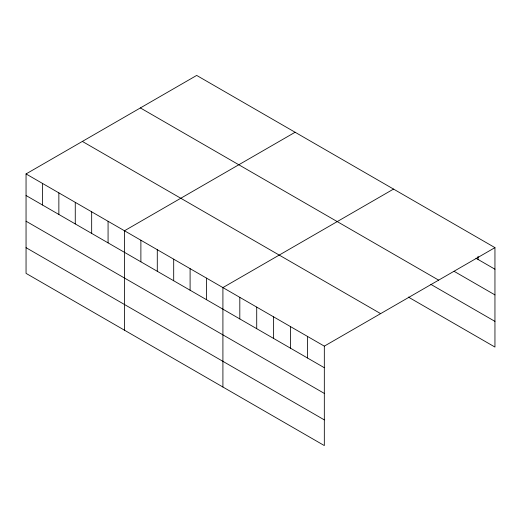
<?xml version="1.0" encoding="UTF-8"?>
<svg xmlns="http://www.w3.org/2000/svg" width="521" height="521" viewBox="0 0 521 521"><rect width="100%" height="100%" fill="white"/><g stroke="black" fill="none" stroke-linecap="round" stroke-linejoin="round"><path stroke-width="0.78" d="M26.05 173.936L324.322 346.139L324.322 445.572L26.05 273.369L26.05 173.936L196.678 75.428L494.95 247.631L494.95 347.064L408.327 297.055M295.107 132.256L124.48 230.764L124.48 330.197M393.537 189.084L222.91 287.592L222.91 387.025M324.322 346.139L494.95 247.631M475.933 258.234L494.95 269.214M454.104 271.317L494.95 294.906M140.37 107.932L438.643 280.142M430.86 284.375L494.95 321.372M82.357 141.425L380.63 313.635M26.05 195.518L324.322 367.722M26.05 221.204L324.322 393.414M26.05 247.677L324.322 419.88M478.05 256.254L478.05 259.451M307.423 336.384L307.423 357.966M290.516 326.628L290.516 348.204M273.616 316.866L273.616 338.448M256.716 307.11L256.716 328.686M239.81 297.348L239.81 318.93M206.505 278.123L206.505 299.699M190.1 268.647L190.1 290.23M173.695 259.178L173.695 280.76M157.29 249.709L157.29 271.285M140.885 240.233L140.885 261.816M108.075 221.295L108.075 242.871M91.67 211.819L91.67 233.401M75.265 202.35L75.265 223.932M58.86 192.881L58.86 214.457M42.455 183.405L42.455 204.987"/></g></svg>
